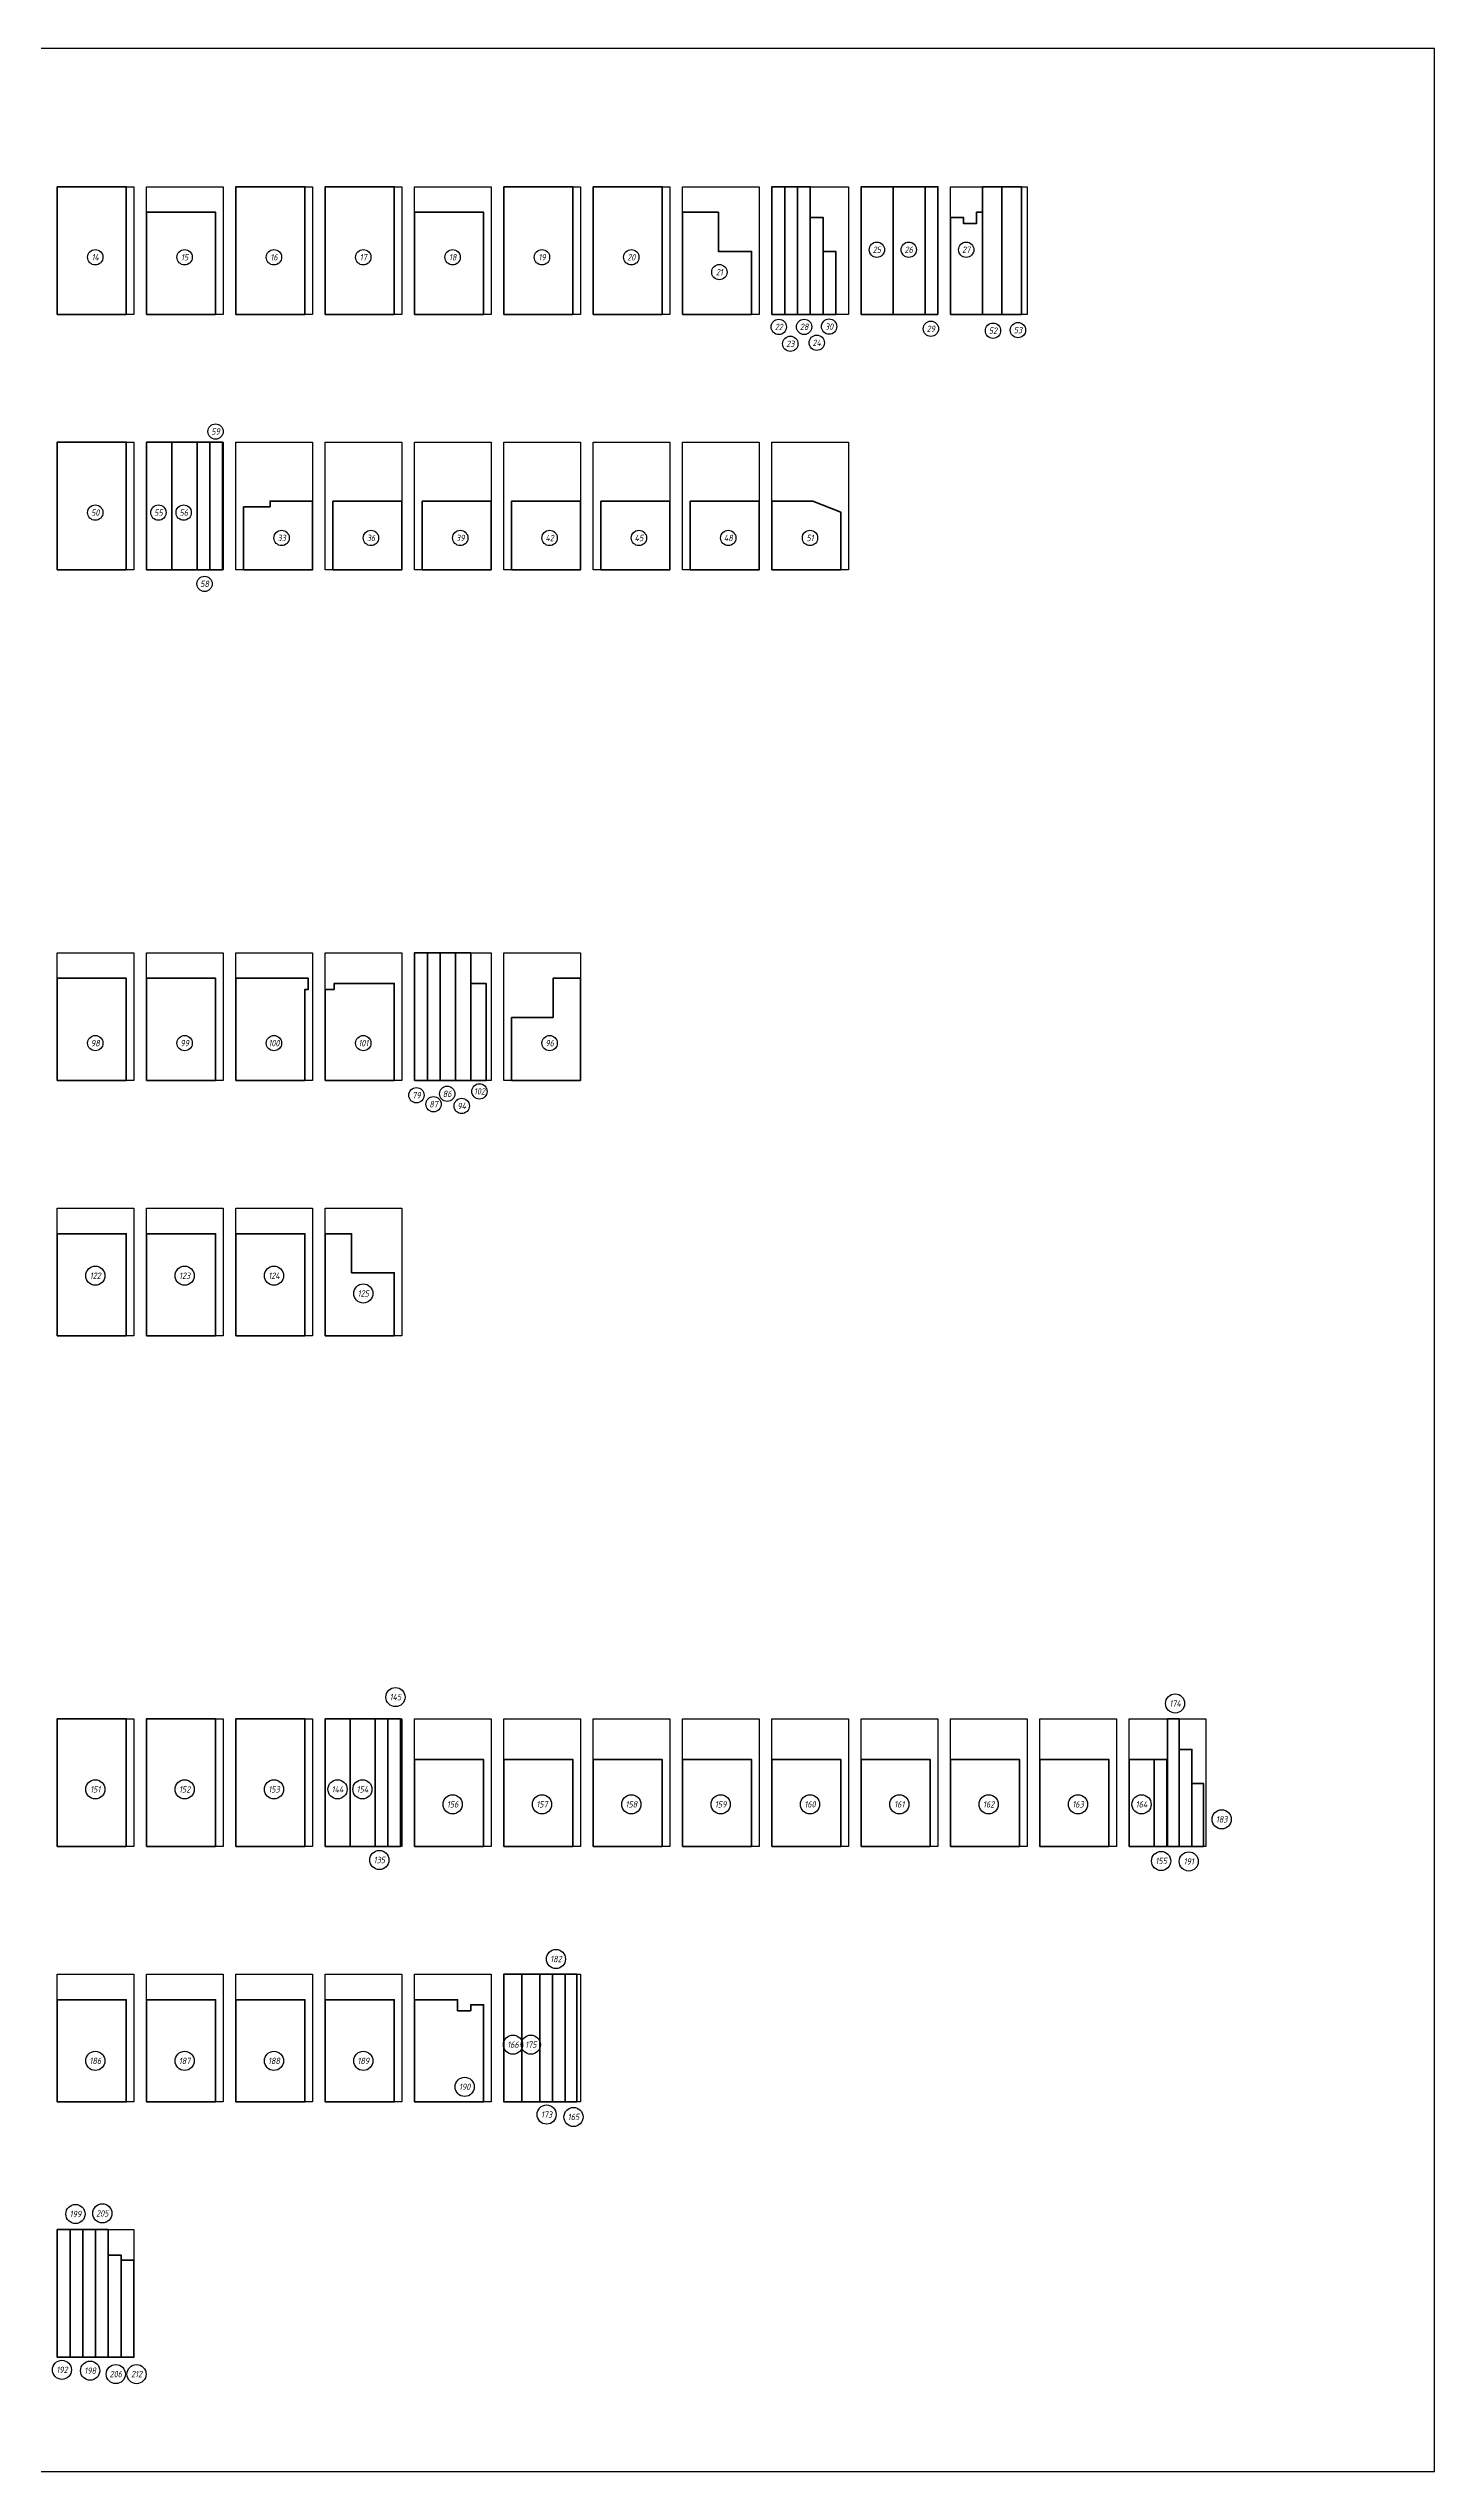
# Model space of a CAD drawing. Header units: millimetres. Extents: x -58926 to 122586, y -58688 to 8347.
# Drawn here: x 6452 to 17312, y -44671 to -25692 of the extents above; entities that cross this region are included whole.
import ezdxf
from ezdxf.enums import TextEntityAlignment as Align

# ---------------------------------------------------------------- set-up
doc = ezdxf.new("R2010")
doc.units = ezdxf.units.MM
doc.layers.add('100 noprint', color=1, linetype='Continuous', plot=False)
doc.layers.add('102 Звукоизоляция', color=7, linetype='Continuous')
doc.styles.add('ГОСТ-ISOCPEUR', font='isocpeui.ttf', dxfattribs={"width": 0.8})

msp = doc.modelspace()

# ---------------------------------------------------------------- linework, layer by layer
at = {"linetype": 'Continuous', "ltscale": 10, "flags": 128}
for points in [[(7120.826, -27775.497), (6520.826, -27775.497), (6520.826, -26775.497), (7120.826, -26775.497)], [(7820.826, -27775.497), (7220.826, -27775.497), (7220.826, -26775.497), (7820.826, -26775.497)], [(8520.826, -27775.497), (7920.826, -27775.497), (7920.826, -26775.497), (8520.826, -26775.497)], [(9220.826, -27775.497), (8620.826, -27775.497), (8620.826, -26775.497), (9220.826, -26775.497)], [(9920.826, -27775.497), (9320.826, -27775.497), (9320.826, -26775.497), (9920.826, -26775.497)], [(10620.826, -27775.497), (10020.826, -27775.497), (10020.826, -26775.497), (10620.826, -26775.497)], [(11320.826, -27775.497), (10720.826, -27775.497), (10720.826, -26775.497), (11320.826, -26775.497)], [(12020.826, -27775.497), (11420.826, -27775.497), (11420.826, -26775.497), (12020.826, -26775.497)], [(12720.826, -27775.497), (12120.826, -27775.497), (12120.826, -26775.497), (12720.826, -26775.497)], [(13420.826, -27775.497), (12820.826, -27775.497), (12820.826, -26775.497), (13420.826, -26775.497)], [(14120.826, -27775.497), (13520.826, -27775.497), (13520.826, -26775.497), (14120.826, -26775.497)], [(7120.826, -29775.497), (6520.826, -29775.497), (6520.826, -28775.497), (7120.826, -28775.497)], [(7820.826, -29775.497), (7220.826, -29775.497), (7220.826, -28775.497), (7820.826, -28775.497)], [(8520.826, -29775.497), (7920.826, -29775.497), (7920.826, -28775.497), (8520.826, -28775.497)], [(9220.826, -29775.497), (8620.826, -29775.497), (8620.826, -28775.497), (9220.826, -28775.497)], [(9920.826, -29775.497), (9320.826, -29775.497), (9320.826, -28775.497), (9920.826, -28775.497)], [(10620.826, -29775.497), (10020.826, -29775.497), (10020.826, -28775.497), (10620.826, -28775.497)], [(11320.826, -29775.497), (10720.826, -29775.497), (10720.826, -28775.497), (11320.826, -28775.497)], [(12020.826, -29775.497), (11420.826, -29775.497), (11420.826, -28775.497), (12020.826, -28775.497)], [(12720.826, -29775.497), (12120.826, -29775.497), (12120.826, -28775.497), (12720.826, -28775.497)], [(7120.826, -33775.497), (6520.826, -33775.497), (6520.826, -32775.497), (7120.826, -32775.497)], [(7820.826, -33775.497), (7220.826, -33775.497), (7220.826, -32775.497), (7820.826, -32775.497)], [(8520.826, -33775.497), (7920.826, -33775.497), (7920.826, -32775.497), (8520.826, -32775.497)], [(9220.826, -33775.497), (8620.826, -33775.497), (8620.826, -32775.497), (9220.826, -32775.497)], [(9920.826, -33775.497), (9320.826, -33775.497), (9320.826, -32775.497), (9920.826, -32775.497)], [(10620.826, -33775.497), (10020.826, -33775.497), (10020.826, -32775.497), (10620.826, -32775.497)], [(7120.826, -35775.497), (6520.826, -35775.497), (6520.826, -34775.497), (7120.826, -34775.497)], [(7820.826, -35775.497), (7220.826, -35775.497), (7220.826, -34775.497), (7820.826, -34775.497)], [(8520.826, -35775.497), (7920.826, -35775.497), (7920.826, -34775.497), (8520.826, -34775.497)], [(9220.826, -35775.497), (8620.826, -35775.497), (8620.826, -34775.497), (9220.826, -34775.497)], [(7120.826, -39775.497), (6520.826, -39775.497), (6520.826, -38775.497), (7120.826, -38775.497)], [(7820.826, -39775.497), (7220.826, -39775.497), (7220.826, -38775.497), (7820.826, -38775.497)], [(8520.826, -39775.497), (7920.826, -39775.497), (7920.826, -38775.497), (8520.826, -38775.497)], [(9220.826, -39775.497), (8620.826, -39775.497), (8620.826, -38775.497), (9220.826, -38775.497)], [(9920.826, -39775.497), (9320.826, -39775.497), (9320.826, -38775.497), (9920.826, -38775.497)], [(10620.826, -39775.497), (10020.826, -39775.497), (10020.826, -38775.497), (10620.826, -38775.497)], [(11320.826, -39775.497), (10720.826, -39775.497), (10720.826, -38775.497), (11320.826, -38775.497)], [(12020.826, -39775.497), (11420.826, -39775.497), (11420.826, -38775.497), (12020.826, -38775.497)], [(12720.826, -39775.497), (12120.826, -39775.497), (12120.826, -38775.497), (12720.826, -38775.497)], [(13420.826, -39775.497), (12820.826, -39775.497), (12820.826, -38775.497), (13420.826, -38775.497)], [(14120.826, -39775.497), (13520.826, -39775.497), (13520.826, -38775.497), (14120.826, -38775.497)], [(14820.826, -39775.497), (14220.826, -39775.497), (14220.826, -38775.497), (14820.826, -38775.497)], [(15520.826, -39775.497), (14920.826, -39775.497), (14920.826, -38775.497), (15520.826, -38775.497)], [(7120.826, -41775.497), (6520.826, -41775.497), (6520.826, -40775.497), (7120.826, -40775.497)], [(7820.826, -41775.497), (7220.826, -41775.497), (7220.826, -40775.497), (7820.826, -40775.497)], [(8520.826, -41775.497), (7920.826, -41775.497), (7920.826, -40775.497), (8520.826, -40775.497)], [(9220.826, -41775.497), (8620.826, -41775.497), (8620.826, -40775.497), (9220.826, -40775.497)], [(9920.826, -41775.497), (9320.826, -41775.497), (9320.826, -40775.497), (9920.826, -40775.497)], [(10620.826, -41775.497), (10020.826, -41775.497), (10020.826, -40775.497), (10620.826, -40775.497)], [(7120.826, -43775.497), (6520.826, -43775.497), (6520.826, -42775.497), (7120.826, -42775.497)]]:
    msp.add_lwpolyline(points, close=True, dxfattribs=at)
at = {"layer": '100 noprint'}
msp.add_lwpolyline([(-4594.399, -25692.141), (-4594.399, -44671.261), (17312.438, -44671.261), (17312.438, -25692.141)], close=True, dxfattribs=at)
at = {"layer": '102 Звукоизоляция', "color": 74, "linetype": 'Continuous', "lineweight": 40, "ltscale": 10, "flags": 128}
for points in [[(7060.826, -27775.497), (6520.826, -27775.497), (6520.826, -26775.497), (7060.826, -26775.497)], [(8460.826, -27775.497), (7920.826, -27775.497), (7920.826, -26775.497), (8460.826, -26775.497)], [(9160.826, -27775.497), (8620.826, -27775.497), (8620.826, -26775.497), (9160.826, -26775.497)], [(10560.826, -27775.497), (10020.826, -27775.497), (10020.826, -26775.497), (10560.826, -26775.497)], [(11260.826, -27775.497), (10720.826, -27775.497), (10720.826, -26775.497), (11260.826, -26775.497)], [(12220.826, -27775.497), (12120.826, -27775.497), (12120.826, -26775.497), (12220.826, -26775.497)], [(12320.826, -27775.497), (12220.826, -27775.497), (12220.826, -26775.497), (12320.826, -26775.497)], [(12420.826, -27775.497), (12320.826, -27775.497), (12320.826, -26775.497), (12420.826, -26775.497)], [(13070.826, -27775.497), (12820.826, -27775.497), (12820.826, -26775.497), (13070.826, -26775.497)], [(13320.826, -27775.497), (13070.826, -27775.497), (13070.826, -26775.497), (13320.826, -26775.497)], [(13420.826, -27775.497), (13320.826, -27775.497), (13320.826, -26775.497), (13420.826, -26775.497)], [(13923.014, -26775.497), (13923.014, -27775.497), (13770.826, -27775.497), (13770.826, -26775.497)], [(14075.201, -26775.497), (14075.201, -27775.497), (13923.014, -27775.497), (13923.014, -26775.497)], [(7760.826, -27775.497), (7220.826, -27775.497), (7220.826, -26975.497), (7760.826, -26975.497)], [(9860.826, -27775.497), (9320.826, -27775.497), (9320.826, -26975.497), (9860.826, -26975.497)], [(11420.826, -27775.497), (11420.826, -26975.497), (11700.826, -26975.497), (11700.826, -27281.997), (11960.826, -27281.997), (11960.826, -27775.497)], [(12520.826, -27775.497), (12420.826, -27775.497), (12420.826, -27014.997), (12520.826, -27014.997)], [(13520.826, -27775.497), (13520.826, -27014.997), (13620.201, -27014.997), (13620.201, -27062.497), (13724.201, -27062.497), (13724.201, -26975.497), (13770.826, -26975.497), (13770.826, -27775.497)], [(12520.826, -27281.997), (12520.826, -27775.497), (12620.826, -27775.497), (12620.826, -27281.997)], [(7060.826, -29775.497), (6520.826, -29775.497), (6520.826, -28775.497), (7060.826, -28775.497)], [(7220.826, -28775.497), (7220.826, -29775.497), (7418.639, -29775.497), (7418.639, -28775.497)], [(7418.639, -28775.497), (7418.639, -29775.497), (7616.451, -29775.497), (7616.451, -28775.497)], [(7616.451, -28775.497), (7616.451, -29775.497), (7716.451, -29775.497), (7716.451, -28775.497)], [(7716.451, -28775.497), (7716.451, -29775.497), (7816.451, -29775.497), (7816.451, -28775.497)], [(7980.826, -29775.497), (7980.826, -29281.997), (8188.639, -29281.997), (8188.639, -29236.997), (8520.826, -29236.997), (8520.826, -29775.497)], [(8680.826, -29236.997), (8680.826, -29775.497), (9220.826, -29775.497), (9220.826, -29236.997)], [(9380.826, -29236.997), (9380.826, -29775.497), (9920.826, -29775.497), (9920.826, -29236.997)], [(10080.826, -29236.997), (10080.826, -29775.497), (10620.826, -29775.497), (10620.826, -29236.997)], [(10780.826, -29236.997), (10780.826, -29775.497), (11320.826, -29775.497), (11320.826, -29236.997)], [(11480.826, -29236.997), (11480.826, -29775.497), (12020.826, -29775.497), (12020.826, -29236.997)], [(12120.826, -29775.497), (12120.826, -29236.997), (12439.997, -29236.997), (12660.826, -29325.339), (12660.826, -29775.497)], [(9420.826, -32775.497), (9420.826, -33775.497), (9320.826, -33775.497), (9320.826, -32775.497)], [(9520.826, -32775.497), (9520.826, -33775.497), (9420.826, -33775.497), (9420.826, -32775.497)], [(9520.826, -32775.497), (9520.826, -33775.497), (9640.826, -33775.497), (9640.826, -32775.497)], [(9640.826, -32775.497), (9640.826, -33775.497), (9760.826, -33775.497), (9760.826, -32775.497)], [(6520.826, -32975.497), (6520.826, -33775.497), (7060.826, -33775.497), (7060.826, -32975.497)], [(7220.826, -32975.497), (7220.826, -33775.497), (7760.826, -33775.497), (7760.826, -32975.497)], [(7920.826, -33775.497), (7920.826, -32975.497), (8486.826, -32975.497), (8486.826, -33062.497), (8460.826, -33062.497), (8460.826, -33775.497)], [(8620.826, -33775.497), (8620.826, -33062.497), (8690.826, -33062.497), (8690.826, -33014.997), (9160.826, -33014.997), (9160.826, -33775.497)], [(9760.826, -33014.997), (9760.826, -33775.497), (9880.826, -33775.497), (9880.826, -33014.997)], [(10080.826, -33281.997), (10405.326, -33281.997), (10405.326, -32975.497), (10620.826, -32975.497), (10620.826, -33775.497), (10080.826, -33775.497)], [(6520.826, -34975.497), (6520.826, -35775.497), (7060.826, -35775.497), (7060.826, -34975.497)], [(7220.826, -34975.497), (7220.826, -35775.497), (7760.826, -35775.497), (7760.826, -34975.497)], [(7920.826, -34975.497), (7920.826, -35775.497), (8460.826, -35775.497), (8460.826, -34975.497)], [(8620.826, -34975.497), (8826.326, -34975.497), (8826.326, -35281.997), (9160.826, -35281.997), (9160.826, -35775.497), (8620.826, -35775.497)], [(7060.826, -39775.497), (6520.826, -39775.497), (6520.826, -38775.497), (7060.826, -38775.497)], [(7760.826, -39775.497), (7220.826, -39775.497), (7220.826, -38775.497), (7760.826, -38775.497)], [(8460.826, -39775.497), (7920.826, -39775.497), (7920.826, -38775.497), (8460.826, -38775.497)], [(8620.826, -38775.497), (8620.826, -39775.497), (8815.826, -39775.497), (8815.826, -38775.497)], [(8815.826, -38775.497), (8815.826, -39775.497), (9010.826, -39775.497), (9010.826, -38775.497)], [(9110.826, -38775.497), (9110.826, -39775.497), (9010.826, -39775.497), (9010.826, -38775.497)], [(9210.826, -38775.497), (9210.826, -39775.497), (9110.826, -39775.497), (9110.826, -38775.497)], [(15310.826, -38775.497), (15310.826, -39775.497), (15220.826, -39775.497), (15220.826, -38775.497)], [(9320.826, -39094.997), (9320.826, -39775.497), (9860.826, -39775.497), (9860.826, -39094.997)], [(10020.826, -39094.997), (10020.826, -39775.497), (10560.826, -39775.497), (10560.826, -39094.997)], [(10720.826, -39094.997), (10720.826, -39775.497), (11260.826, -39775.497), (11260.826, -39094.997)], [(11420.826, -39094.997), (11420.826, -39775.497), (11960.826, -39775.497), (11960.826, -39094.997)], [(12120.826, -39094.997), (12120.826, -39775.497), (12660.826, -39775.497), (12660.826, -39094.997)], [(12820.826, -39094.997), (12820.826, -39775.497), (13360.826, -39775.497), (13360.826, -39094.997)], [(13520.826, -39094.997), (13520.826, -39775.497), (14060.826, -39775.497), (14060.826, -39094.997)], [(14220.826, -39094.997), (14220.826, -39775.497), (14760.826, -39775.497), (14760.826, -39094.997)], [(14920.826, -39094.997), (14920.826, -39775.497), (15115.826, -39775.497), (15115.826, -39094.997)], [(15115.826, -39094.997), (15115.826, -39775.497), (15215.826, -39775.497), (15215.826, -39094.997)], [(15310.826, -39014.997), (15310.826, -39775.497), (15410.826, -39775.497), (15410.826, -39014.997)], [(15410.826, -39281.997), (15410.826, -39775.497), (15500.826, -39775.497), (15500.826, -39281.997)], [(10160.826, -40775.497), (10160.826, -41775.497), (10020.826, -41775.497), (10020.826, -40775.497)], [(10300.826, -40775.497), (10300.826, -41775.497), (10160.826, -41775.497), (10160.826, -40775.497)], [(10300.826, -40775.497), (10300.826, -41775.497), (10400.826, -41775.497), (10400.826, -40775.497)], [(10400.826, -40775.497), (10400.826, -41775.497), (10500.826, -41775.497), (10500.826, -40775.497)], [(10590.826, -40775.497), (10590.826, -41775.497), (10500.826, -41775.497), (10500.826, -40775.497)], [(6520.826, -40975.497), (6520.826, -41775.497), (7060.826, -41775.497), (7060.826, -40975.497)], [(7220.826, -40975.497), (7220.826, -41775.497), (7760.826, -41775.497), (7760.826, -40975.497)], [(7920.826, -40975.497), (7920.826, -41775.497), (8460.826, -41775.497), (8460.826, -40975.497)], [(8620.826, -40975.497), (8620.826, -41775.497), (9160.826, -41775.497), (9160.826, -40975.497)], [(9320.826, -40975.497), (9656.826, -40975.497), (9656.826, -41062.497), (9760.826, -41062.497), (9760.826, -41014.997), (9860.826, -41014.997), (9860.826, -41775.497), (9320.826, -41775.497)], [(6620.826, -42775.497), (6620.826, -43775.497), (6520.826, -43775.497), (6520.826, -42775.497)], [(6720.826, -42775.497), (6720.826, -43775.497), (6620.826, -43775.497), (6620.826, -42775.497)], [(6720.826, -42775.497), (6720.826, -43775.497), (6820.826, -43775.497), (6820.826, -42775.497)], [(6820.826, -42775.497), (6820.826, -43775.497), (6920.826, -43775.497), (6920.826, -42775.497)], [(6920.826, -43775.497), (6920.826, -42975.497), (7020.826, -42975.497), (7020.826, -43775.497)], [(7020.826, -43014.997), (7020.826, -43775.497), (7120.826, -43775.497), (7120.826, -43014.997)]]:
    msp.add_lwpolyline(points, close=True, dxfattribs=at)
at = {"layer": '102 Звукоизоляция', "color": 74}
for centre, radius in [((6818.707, -27327.718), 60), ((7518.707, -27327.718), 60), ((8218.707, -27327.718), 60), ((8918.707, -27327.718), 60), ((9618.707, -27327.718), 60), ((10318.707, -27327.718), 60), ((11018.707, -27327.718), 60), ((12942.493, -27268.399), 60), ((13192.493, -27268.399), 60), ((13642.493, -27268.399), 60), ((11708.444, -27444.196), 60), ((12174.442, -27873.433), 60), ((12372.709, -27872.752), 60), ((12568.513, -27870.941), 60), ((13365.643, -27887.699), 60), ((13852.651, -27902.649), 60), ((14048.237, -27898.336), 60), ((12264.547, -28005.197), 60), ((12471.552, -27997.039), 60), ((7761.131, -28692.531), 60), ((6818.707, -29327.718), 60), ((7313.233, -29327.718), 60), ((7511.046, -29327.718), 60), ((8278.707, -29526.336), 60), ((8978.707, -29526.336), 60), ((9678.707, -29526.336), 60), ((10378.707, -29526.336), 60), ((11078.707, -29526.336), 60), ((11778.707, -29526.336), 60), ((12418.707, -29526.336), 60), ((7674.703, -29885.737), 60), ((6818.707, -33483.009), 60), ((7518.707, -33483.009), 60), ((8218.707, -33483.009), 60), ((8918.707, -33483.009), 60), ((10378.707, -33483.009), 60), ((9334.709, -33891.465), 60), ((9468.945, -33961.91), 60), ((9575.875, -33880.038), 60), ((9689.527, -33975.265), 60), ((9828.572, -33860.744), 60), ((6818.707, -35304.767), 75), ((7518.707, -35304.767), 75), ((8218.707, -35304.767), 75), ((8918.707, -35443.641), 75), ((9170.67, -38605.126), 75), ((15279.354, -38655.186), 75), ((6818.707, -39327.718), 75), ((7518.707, -39327.718), 75), ((8218.707, -39327.718), 75), ((8716.722, -39327.718), 75), ((8911.722, -39327.718), 75), ((9618.707, -39445.277), 75), ((10318.707, -39445.277), 75), ((11018.707, -39445.277), 75), ((11718.707, -39445.277), 75), ((12418.707, -39445.277), 75), ((13118.707, -39445.277), 75), ((13818.707, -39445.277), 75), ((14518.707, -39445.277), 75), ((15016.722, -39445.277), 75), ((15644.615, -39562.878), 75), ((9044.508, -39881.307), 75), ((15169.752, -39888.842), 75), ((15386.377, -39892.846), 75), ((10428.154, -40656.942), 75), ((10091.395, -41327.718), 75), ((10231.395, -41327.718), 75), ((6818.707, -41454.8), 75), ((7518.707, -41454.8), 75), ((8218.707, -41454.8), 75), ((8918.707, -41454.8), 75), ((9712.942, -41658.15), 75), ((10354.951, -41875.276), 75), ((10565.613, -41894.081), 75), ((6663.192, -42654.088), 75), ((6873.908, -42649.19), 75), ((6557.329, -43874.57), 75), ((6778.143, -43881.204), 75), ((6979.456, -43907.929), 75), ((7142.032, -43908.27), 75)]:
    msp.add_circle(centre, radius, dxfattribs=at)

# ---------------------------------------------------------------- texts
at = {"layer": '102 Звукоизоляция', "color": 74, "style": 'ГОСТ-ISOCPEUR', "width": 0.8}
for s, p in [('14', (6818.707, -27327.718)), ('15', (7518.707, -27327.718)), ('16', (8218.707, -27327.718)), ('17', (8918.707, -27327.718)), ('18', (9618.707, -27327.718)), ('19', (10318.707, -27327.718)), ('20', (11018.707, -27327.718)), ('25', (12942.493, -27268.399)), ('26', (13192.493, -27268.399)), ('27', (13642.493, -27268.399)), ('21', (11708.444, -27444.196)), ('22', (12174.442, -27873.433)), ('28', (12372.709, -27872.752)), ('30', (12568.513, -27870.941)), ('29', (13365.643, -27887.699)), ('52', (13852.651, -27902.649)), ('53', (14048.237, -27898.336)), ('23', (12264.547, -28005.197)), ('24', (12471.552, -27997.039)), ('59', (7761.131, -28692.531)), ('50', (6818.707, -29327.718)), ('55', (7313.233, -29327.718)), ('56', (7511.046, -29327.718)), ('33', (8278.707, -29526.336)), ('36', (8978.707, -29526.336)), ('39', (9678.707, -29526.336)), ('42', (10378.707, -29526.336)), ('45', (11078.707, -29526.336)), ('48', (11778.707, -29526.336)), ('51', (12418.707, -29526.336)), ('58', (7674.703, -29885.737)), ('98', (6818.707, -33483.009)), ('99', (7518.707, -33483.009)), ('100', (8218.707, -33483.009)), ('101', (8918.707, -33483.009)), ('96', (10378.707, -33483.009)), ('79', (9334.709, -33891.465)), ('87', (9468.945, -33961.91)), ('86', (9575.875, -33880.038)), ('94', (9689.527, -33975.265)), ('102', (9828.572, -33860.744)), ('122', (6818.707, -35304.767)), ('123', (7518.707, -35304.767)), ('124', (8218.707, -35304.767)), ('125', (8918.707, -35443.641)), ('145', (9170.67, -38605.126)), ('174', (15279.354, -38655.186)), ('151', (6818.707, -39327.718)), ('152', (7518.707, -39327.718)), ('153', (8218.707, -39327.718)), ('144', (8716.722, -39327.718)), ('154', (8911.722, -39327.718)), ('156', (9618.707, -39445.277)), ('157', (10318.707, -39445.277)), ('158', (11018.707, -39445.277)), ('159', (11718.707, -39445.277)), ('160', (12418.707, -39445.277)), ('161', (13118.707, -39445.277)), ('162', (13818.707, -39445.277)), ('163', (14518.707, -39445.277)), ('164', (15016.722, -39445.277)), ('183', (15644.615, -39562.878)), ('135', (9044.508, -39881.307)), ('155', (15169.752, -39888.842)), ('191', (15386.377, -39892.846)), ('182', (10428.154, -40656.942)), ('166', (10091.395, -41327.718)), ('175', (10231.395, -41327.718)), ('186', (6818.707, -41454.8)), ('187', (7518.707, -41454.8)), ('188', (8218.707, -41454.8)), ('189', (8918.707, -41454.8)), ('190', (9712.942, -41658.15)), ('173', (10354.951, -41875.276)), ('165', (10565.613, -41894.081)), ('199', (6663.192, -42654.088)), ('205', (6873.908, -42649.19)), ('192', (6557.329, -43874.57)), ('198', (6778.143, -43881.204)), ('206', (6979.456, -43907.929)), ('212', (7142.032, -43908.27))]:
    msp.add_text(s, height=50, dxfattribs=at).set_placement(p, align=Align.MIDDLE)

doc.saveas('drawing.dxf')
